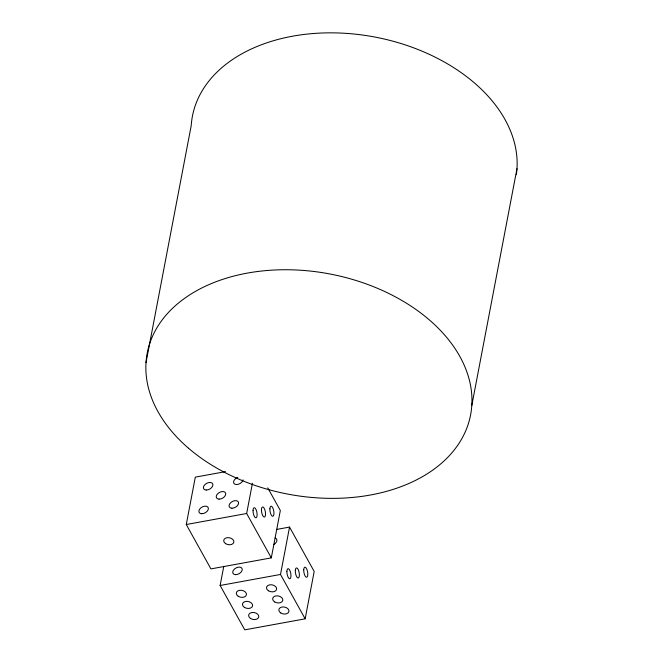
<?xml version="1.0" encoding="UTF-8"?>
<svg xmlns="http://www.w3.org/2000/svg" width="663" height="663" viewBox="0 0 663 663"><rect width="100%" height="100%" fill="white"/><g stroke="black" fill="none" stroke-linecap="round" stroke-linejoin="round"><path stroke-width="0.99" d="M146.017 362.553L191.209 125.663A164.606 112.055 10.8 0 1 365.827 35.504A164.606 112.055 10.8 0 1 516.344 174.667M267.769 487.86L280.341 510.502L271.3 557.881L210.917 568.895L186.278 524.524L195.312 477.145L225.503 471.633M276.463 529.464L289.549 527.077L314.187 571.456L305.154 618.828L244.771 629.85L220.124 585.479L223.779 566.318M271.3 557.881L246.661 513.502L252.429 483.261M305.154 618.828L280.507 574.456L289.549 527.077M471.791 405.541L516.983 168.651M186.278 524.524L246.661 513.502M220.124 585.479L280.507 574.456M243.056 479.863A5.147 3.274 -29 0 1 238.05 484.338A5.147 3.274 -29 0 1 233.575 482.216A5.147 3.274 -29 0 1 237.802 477.377M275.162 538.041A5.147 3.274 -29 0 1 273.935 544.456M188.532 448.238A164.606 112.055 10.8 0 0 464.34 433.867A164.606 112.055 10.8 0 0 273.844 270.04A164.606 112.055 10.8 0 0 188.532 448.238M225.669 543.685A5.147 3.506 10.8 0 0 233.84 542.193A5.147 3.506 10.8 0 0 226.862 537.734A5.147 3.506 10.8 0 0 225.669 543.685M219.08 499.123A5.147 3.274 -29 0 0 225.727 493.537A5.147 3.274 -29 0 0 218.152 493.313A5.147 3.274 -29 0 0 219.08 499.123M206.243 490.032A5.147 3.274 -29 0 0 212.889 484.446A5.147 3.274 -29 0 0 205.315 484.23A5.147 3.274 -29 0 0 206.243 490.032M201.726 513.726A5.147 3.274 -29 0 0 208.373 508.131A5.147 3.274 -29 0 0 200.798 507.916A5.147 3.274 -29 0 0 201.726 513.726M231.917 508.214A5.147 3.274 -29 0 0 238.564 502.629A5.147 3.274 -29 0 0 230.989 502.405A5.147 3.274 -29 0 0 231.917 508.214M261.454 509.615A5.147 1.865 79.7 0 0 264.363 517.074A5.147 1.865 79.7 0 0 264.678 509.325A5.147 1.865 79.7 0 0 261.454 509.615M269.882 508.861A5.147 1.865 79.7 0 0 272.783 516.32A5.147 1.865 79.7 0 0 273.098 508.571A5.147 1.865 79.7 0 0 269.882 508.861M253.034 510.361A5.147 1.865 79.7 0 0 255.943 517.82A5.147 1.865 79.7 0 0 256.258 510.079A5.147 1.865 79.7 0 0 253.034 510.361M244.423 607.383A5.147 3.506 10.8 0 0 252.586 605.899A5.147 3.506 10.8 0 0 245.617 601.44A5.147 3.506 10.8 0 0 244.423 607.383M250.581 618.48A5.147 3.506 10.8 0 0 258.752 616.988A5.147 3.506 10.8 0 0 251.774 612.537A5.147 3.506 10.8 0 0 250.581 618.48M280.772 612.968A5.147 3.506 10.8 0 0 288.944 611.477A5.147 3.506 10.8 0 0 281.974 607.026A5.147 3.506 10.8 0 0 280.772 612.968M238.257 596.294A5.147 3.506 10.8 0 0 246.429 594.802A5.147 3.506 10.8 0 0 239.459 590.343A5.147 3.506 10.8 0 0 238.257 596.294M268.449 590.783A5.147 3.506 10.8 0 0 276.62 589.291A5.147 3.506 10.8 0 0 269.65 584.841A5.147 3.506 10.8 0 0 268.449 590.783M274.615 601.88A5.147 3.506 10.8 0 0 282.786 600.388A5.147 3.506 10.8 0 0 275.808 595.929A5.147 3.506 10.8 0 0 274.615 601.88M235.58 574.672A5.147 3.274 -29 0 0 242.219 569.086A5.147 3.274 -29 0 0 234.644 568.871A5.147 3.274 -29 0 0 235.58 574.672M295.308 570.561A5.147 1.865 79.7 0 0 298.209 578.02A5.147 1.865 79.7 0 0 298.532 570.279A5.147 1.865 79.7 0 0 295.308 570.561M286.888 571.315A5.147 1.865 79.7 0 0 289.789 578.774A5.147 1.865 79.7 0 0 290.112 571.025A5.147 1.865 79.7 0 0 286.888 571.315M303.729 569.815A5.147 1.865 79.7 0 0 306.629 577.274A5.147 1.865 79.7 0 0 306.952 569.525A5.147 1.865 79.7 0 0 303.729 569.815"/></g></svg>
